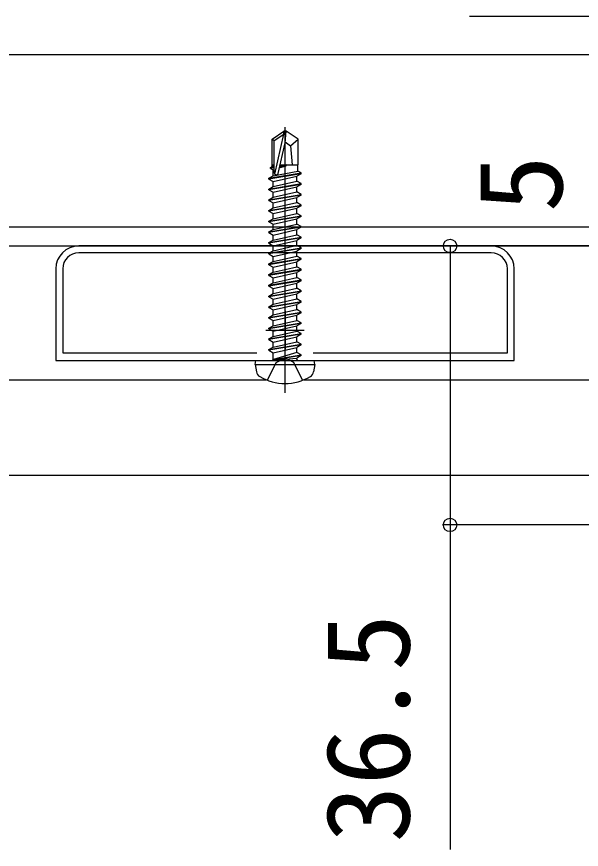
# Model space of a CAD drawing. Units: millimetres, scale not verified. Extents: x -875 to 875, y -1307 to 1299.
# Drawn here: x 573.3 to 647.2, y -427.2 to -318.2 of the extents above; entities that cross this region are included whole.
import ezdxf
from ezdxf.enums import TextEntityAlignment as Align

# ---------------------------------------------------------------- set-up
doc = ezdxf.new("R2010")
doc.units = ezdxf.units.MM
doc.header["$LTSCALE"] = 4
for name, color, linetype in [('0-3_YKK_11', 7, 'Continuous'), ('0-4_YKK_12', 2, 'Continuous'), ('0-5_YKK_13', 4, 'Continuous'), ('0-6_YKK_D', 6, 'Continuous'), ('0-8_YSS_K', 3, 'Continuous')]:
    doc.layers.add(name, color=color, linetype=linetype)
doc.styles.add('ＭＳ ゴシック', font='')
doc.styles.get('ＭＳ ゴシック').set_extended_font_data('MS Gothic')

msp = doc.modelspace()

# ---------------------------------------------------------------- linework, layer by layer
at = {"layer": '0-3_YKK_11'}
for p, q in [((635.4, -348.25), (581.4, -348.25)), ((635.4, -349.15), (581.4, -349.15)), ((578.4, -351.25), (578.4, -363.25)), ((608.4, -356.75), (608.4, -361.75)), ((605.9, -359.25), (610.9, -359.25))]:
    msp.add_line(p, q, dxfattribs=at)
for points in [[(578.4, -363.25), (638.4, -363.25), (638.4, -351.25)], [(579.3, -351.25), (579.3, -362.25), (604.707, -362.25)], [(612.093, -362.25), (637.5, -362.25), (637.5, -351.25)]]:
    msp.add_lwpolyline(points, dxfattribs=at)
for centre, radius, start, end in [((581.4, -351.25), 3, 90.00001, 179.99999), ((635.4, -351.25), 3, 0.00001, 89.99999), ((581.4, -351.25), 2.1, 90.00001, 179.99999), ((635.4, -351.25), 2.1, 0.00001, 89.99999)]:
    msp.add_arc(centre, radius, start, end, dxfattribs=at)
at = {"layer": '0-4_YKK_12'}
for p, q in [((700, -323.25), (-250, -323.25)), ((447.5, -345.75), (672.5, -345.75)), ((514.2, -365.75), (605.9, -365.75)), ((610.9, -365.75), (672.5, -365.75))]:
    msp.add_line(p, q, dxfattribs=at)
msp.add_lwpolyline([(-250, -348.25), (700, -348.25), (700, -323.25)], dxfattribs=at)
at = {"layer": '0-5_YKK_13'}
for p, q in [((606.7, -334.296), (608.25, -333.25)), ((608.55, -333.25), (608.25, -333.25)), ((608.25, -333.612), (608.25, -333.25)), ((608.4, -367.45), (608.4, -332.704)), ((608.4, -334.757), (608.4, -333.25)), ((608.4, -334.757), (608.55, -333.25)), ((610.1, -334.296), (608.55, -333.25)), ((606.7, -337.65), (606.7, -334.296)), ((606.7, -334.296), (607, -334.455)), ((607.057, -338.86), (608.25, -333.612)), ((609.1, -335.15), (610.1, -334.296)), ((610.1, -337.65), (610.1, -334.296)), ((607.49, -338.757), (608.4, -334.757)), ((606.7, -337.65), (607, -337.65)), ((606.72, -337.873), (606.72, -337.65)), ((607.708, -337.799), (608.558, -337.657)), ((607.742, -337.65), (610.1, -337.65)), ((610.08, -338.458), (610.08, -337.65)), ((606.3, -339.4), (610.5, -338.7)), ((610.5, -338.8), (606.3, -339.5)), ((606.5, -338), (607, -337.917)), ((607, -338.017), (606.5, -338.1)), ((606.5, -338.1), (606.85, -338.302)), ((607, -337.84), (606.72, -337.873)), ((606.85, -338.302), (607, -338.255)), ((606.85, -339.083), (606.85, -338.302)), ((606.85, -339.083), (610.08, -338.458)), ((607.652, -338.046), (608.558, -337.757)), ((608.558, -337.757), (607.685, -337.903)), ((610.5, -338.8), (609.95, -339.118)), ((606.3, -339.5), (606.85, -339.818)), ((606.85, -339.818), (609.95, -339.118)), ((606.85, -340.483), (609.95, -339.783)), ((606.85, -340.483), (606.85, -339.818)), ((609.95, -339.783), (609.95, -339.118)), ((606.3, -340.8), (610.5, -340.1)), ((610.5, -340.2), (606.3, -340.9)), ((606.3, -340.9), (606.85, -341.218)), ((606.85, -341.218), (609.95, -340.518)), ((610.5, -340.2), (609.95, -340.518)), ((609.95, -341.183), (609.95, -340.518)), ((606.3, -342.2), (610.5, -341.5)), ((610.5, -341.6), (606.3, -342.3)), ((606.85, -341.883), (609.95, -341.183)), ((606.85, -341.883), (606.85, -341.218)), ((606.85, -342.618), (609.95, -341.918)), ((610.5, -341.6), (609.95, -341.918)), ((609.95, -342.583), (609.95, -341.918)), ((606.3, -342.3), (606.85, -342.618)), ((606.3, -343.6), (610.5, -342.9)), ((610.5, -343), (606.3, -343.7)), ((606.85, -343.283), (609.95, -342.583)), ((606.85, -343.283), (606.85, -342.618)), ((610.5, -343), (609.95, -343.318)), ((606.3, -343.7), (606.85, -344.018)), ((606.85, -344.018), (609.95, -343.318)), ((606.85, -344.683), (609.95, -343.983)), ((606.85, -344.683), (606.85, -344.018)), ((609.95, -343.983), (609.95, -343.318)), ((610.5, -344.4), (606.3, -345.1)), ((606.3, -345), (606.85, -344.683)), ((606.3, -345.1), (606.3, -345)), ((606.3, -345.1), (606.85, -345.418)), ((610.5, -344.4), (609.95, -344.718)), ((609.95, -345.383), (609.95, -344.718)), ((610.5, -344.4), (610.5, -344.3)), ((610.5, -345.8), (606.3, -346.5)), ((606.3, -346.4), (606.85, -346.083)), ((606.3, -346.5), (606.3, -346.4)), ((606.85, -346.083), (609.95, -345.383)), ((610.5, -345.8), (609.95, -346.118)), ((609.95, -346.783), (609.95, -346.118)), ((610.5, -345.8), (610.5, -345.7)), ((606.3, -346.5), (606.85, -346.818)), ((610.5, -347.2), (606.3, -347.9)), ((606.3, -347.8), (606.85, -347.483)), ((606.85, -347.483), (609.95, -346.783)), ((606.85, -348.218), (609.95, -347.518)), ((610.5, -347.2), (609.95, -347.518)), ((609.95, -348.183), (609.95, -347.518)), ((610.5, -347.2), (610.5, -347.1)), ((606.3, -347.9), (606.3, -347.8)), ((606.3, -347.9), (606.85, -348.218)), ((606.3, -349.2), (610.5, -348.5)), ((610.5, -348.6), (606.3, -349.3)), ((610.5, -348.6), (609.95, -348.918)), ((610.5, -348.6), (610.5, -348.5)), ((606.3, -349.2), (606.85, -348.883)), ((606.3, -349.3), (606.3, -349.2)), ((606.3, -349.3), (606.85, -349.618)), ((606.85, -350.283), (609.95, -349.583)), ((609.95, -349.583), (609.95, -348.918)), ((610.5, -349.9), (609.95, -349.583)), ((610.5, -350), (606.3, -350.7)), ((606.3, -350.6), (606.85, -350.283)), ((606.3, -350.7), (606.85, -351.018)), ((606.85, -351.018), (609.95, -350.318)), ((610.5, -350), (609.95, -350.318)), ((610.5, -350), (610.5, -349.9)), ((610.5, -351.4), (606.3, -352.1)), ((606.3, -352), (606.85, -351.683)), ((606.85, -351.683), (606.85, -351.018)), ((606.85, -351.683), (608.4, -351.333)), ((606.85, -352.418), (609.95, -351.718)), ((610.5, -351.3), (609.95, -350.983)), ((610.5, -351.4), (609.95, -351.718)), ((610.5, -351.4), (610.5, -351.3)), ((606.3, -352.1), (606.85, -352.418)), ((610.5, -352.8), (606.3, -353.5)), ((606.85, -353.083), (606.85, -352.418)), ((606.85, -353.083), (608.4, -352.733)), ((610.5, -352.7), (609.95, -352.383)), ((610.5, -352.8), (609.95, -353.118)), ((610.5, -352.8), (610.5, -352.7)), ((606.3, -353.4), (606.85, -353.083)), ((606.3, -353.5), (606.85, -353.818)), ((606.85, -353.818), (609.95, -353.118)), ((606.85, -354.483), (606.85, -353.818)), ((610.5, -354.1), (609.95, -353.783)), ((610.5, -354.2), (606.3, -354.9)), ((606.3, -354.8), (606.85, -354.483)), ((606.3, -354.9), (606.85, -355.218)), ((606.85, -354.483), (608.4, -354.133)), ((606.85, -355.218), (609.95, -354.518)), ((610.5, -354.2), (609.95, -354.518)), ((609.95, -355.183), (609.95, -354.518)), ((610.5, -354.2), (610.5, -354.1)), ((606.3, -356.2), (610.5, -355.5)), ((610.5, -355.6), (606.3, -356.3)), ((606.3, -356.3), (606.3, -356.2)), ((606.85, -355.883), (606.85, -355.218)), ((606.85, -356.618), (609.95, -355.918)), ((608.4, -355.533), (609.95, -355.183)), ((610.5, -355.5), (609.95, -355.183)), ((610.5, -355.6), (609.95, -355.918)), ((609.95, -356.583), (609.95, -355.918)), ((610.5, -355.6), (610.5, -355.5)), ((606.3, -356.3), (606.85, -356.618)), ((606.3, -357.6), (610.5, -356.9)), ((610.5, -357), (606.3, -357.7)), ((606.85, -357.283), (606.85, -356.618)), ((606.85, -358.018), (609.95, -357.318)), ((610.5, -356.9), (609.95, -356.583)), ((610.5, -357), (609.95, -357.318)), ((609.95, -357.983), (609.95, -357.318)), ((610.5, -357), (610.5, -356.9)), ((606.3, -357.7), (606.3, -357.6)), ((606.3, -357.7), (606.85, -358.018)), ((606.3, -359), (610.5, -358.3)), ((610.5, -358.4), (606.3, -359.1)), ((606.85, -358.683), (606.85, -358.018)), ((610.5, -358.3), (609.95, -357.983)), ((610.5, -358.4), (609.95, -358.718)), ((610.5, -358.4), (610.5, -358.3)), ((606.3, -359.1), (606.3, -359)), ((606.3, -359.1), (606.85, -359.418)), ((606.85, -359.418), (609.95, -358.718)), ((606.85, -360.083), (606.85, -359.418)), ((609.95, -359.383), (609.95, -358.718)), ((610.5, -359.7), (609.95, -359.383)), ((606.3, -360.4), (610.5, -359.7)), ((610.5, -359.8), (606.3, -360.5)), ((606.3, -360.5), (606.3, -360.4)), ((606.3, -360.5), (606.85, -360.818)), ((606.85, -360.818), (609.95, -360.118)), ((610.5, -359.8), (609.95, -360.118)), ((609.95, -360.783), (609.95, -360.118)), ((610.5, -359.8), (610.5, -359.7)), ((606.3, -361.8), (610.5, -361.1)), ((610.5, -361.2), (606.3, -361.9)), ((606.3, -361.8), (606.85, -361.483)), ((606.85, -361.483), (609.95, -360.783)), ((606.85, -361.483), (606.85, -360.818)), ((606.85, -362.218), (609.95, -361.518)), ((610.5, -361.1), (609.95, -360.783)), ((610.5, -361.2), (609.95, -361.518)), ((609.95, -362.183), (609.95, -361.518)), ((610.5, -361.2), (610.5, -361.1)), ((606.3, -361.9), (606.3, -361.8)), ((606.3, -361.9), (606.85, -362.218)), ((606.85, -363.05), (606.85, -362.218)), ((609.95, -362.183), (606.9, -363.1)), ((606.9, -363.1), (610.5, -362.5)), ((610.5, -362.6), (606.9, -363.2)), ((610.5, -362.5), (609.95, -362.183)), ((610.5, -362.6), (609.95, -362.918)), ((610.5, -362.6), (610.5, -362.5)), ((610.5, -362.6), (610.5, -362.5)), ((604.488, -363.75), (604.576, -363.25)), ((604.488, -363.75), (604.66, -364.725)), ((604.488, -363.75), (612.312, -363.75)), ((604.576, -363.25), (612.224, -363.25)), ((606.9, -363.2), (609.95, -362.918)), ((606.9, -363.2), (606.9, -363.1)), ((609.95, -363.05), (609.95, -362.918)), ((612.312, -363.75), (612.14, -364.725)), ((612.312, -363.75), (612.224, -363.25))]:
    msp.add_line(p, q, dxfattribs=at)
for points in [[(607, -338.702), (607, -334.455), (608.25, -333.612)], [(608.4, -334.649), (609.1, -335.15), (609.35, -337.65)], [(608.558, -337.757), (608.558, -337.657), (607.718, -337.756)], [(606.5, -338.1), (606.5, -338), (606.72, -337.873)], [(610.5, -338.8), (610.5, -338.7), (610.08, -338.458)], [(606.3, -339.5), (606.3, -339.4), (606.85, -339.083)], [(610.5, -340.2), (610.5, -340.1), (609.95, -339.783)], [(606.3, -340.9), (606.3, -340.8), (606.85, -340.483)], [(606.3, -342.3), (606.3, -342.2), (606.85, -341.883)], [(610.5, -341.6), (610.5, -341.5), (609.95, -341.183)], [(610.5, -343), (610.5, -342.9), (609.95, -342.583)], [(606.3, -343.7), (606.3, -343.6), (606.85, -343.283)], [(606.3, -345), (610.5, -344.3), (609.95, -343.983)], [(606.85, -346.083), (606.85, -345.418), (609.95, -344.718)], [(606.3, -346.4), (610.5, -345.7), (609.95, -345.383)], [(606.85, -347.483), (606.85, -346.818), (609.95, -346.118)], [(606.3, -347.8), (610.5, -347.1), (609.95, -346.783)], [(606.85, -348.883), (609.651, -348.25), (609.95, -348.183)], [(606.85, -348.883), (606.85, -348.25), (606.85, -348.218)], [(610.5, -348.5), (610.067, -348.25), (609.95, -348.183)], [(606.85, -350.283), (606.85, -349.618), (609.95, -348.918)], [(606.3, -350.7), (606.3, -350.6), (610.5, -349.9)], [(608.4, -351.333), (609.95, -350.983), (609.95, -350.318)], [(606.3, -352.1), (606.3, -352), (610.5, -351.3)], [(608.4, -352.733), (609.95, -352.383), (609.95, -351.718)], [(606.3, -353.5), (606.3, -353.4), (610.5, -352.7)], [(608.4, -354.133), (609.95, -353.783), (609.95, -353.118)], [(606.3, -354.9), (606.3, -354.8), (610.5, -354.1)], [(606.3, -356.2), (606.85, -355.883), (608.4, -355.533)], [(606.3, -357.6), (606.85, -357.283), (609.95, -356.583)], [(606.3, -359), (606.85, -358.683), (609.95, -357.983)], [(606.3, -360.4), (606.85, -360.083), (609.95, -359.383)], [(606.1, -365.83), (607.255, -363.513), (608.4, -362.904)], [(610.7, -365.83), (609.545, -363.513), (608.4, -362.904)]]:
    msp.add_lwpolyline(points, dxfattribs=at)
for centre, radius, start, end in [((607.248, -338.702), 0.248, 180, 347.19096), ((606.65, -363.05), 0.2, 270, 0), ((610.15, -363.05), 0.2, 180, 270), ((605.546, -364.569), 0.9, 190, 239.36409), ((611.254, -364.569), 0.9, 300.63591, 350), ((608.4, -359.75), 6.5, 239.36409, 300.63591)]:
    msp.add_arc(centre, radius, start, end, dxfattribs=at)
at = {"layer": '0-6_YKK_D'}
for p, q in [((677, -348.25), (629, -348.25)), ((684.8, -384.75), (629, -384.75))]:
    msp.add_line(p, q, dxfattribs=at)
for points in [[(704.5, -318.25), (675, -318.25), (632.557, -318.25)], [(630, -348.25), (630, -384.75), (630, -427.193)]]:
    msp.add_lwpolyline(points, dxfattribs=at)
for centre in [(630, -348.25), (630, -384.75)]:
    msp.add_circle(centre, 0.875, dxfattribs=at)
at = {"layer": '0-8_YSS_K'}
msp.add_line((-195, -378.25), (829.228, -378.25), dxfattribs=at)

# ---------------------------------------------------------------- texts
at = {"layer": '0-6_YKK_D', "style": 'ＭＳ ゴシック'}
for s, p in [('5', (648, -343.858)), ('36.5', (628, -426.301))]:
    msp.add_text(s, height=11, rotation=90, dxfattribs=at).set_placement(p, align=Align.BOTTOM_LEFT)

doc.saveas('drawing.dxf')
